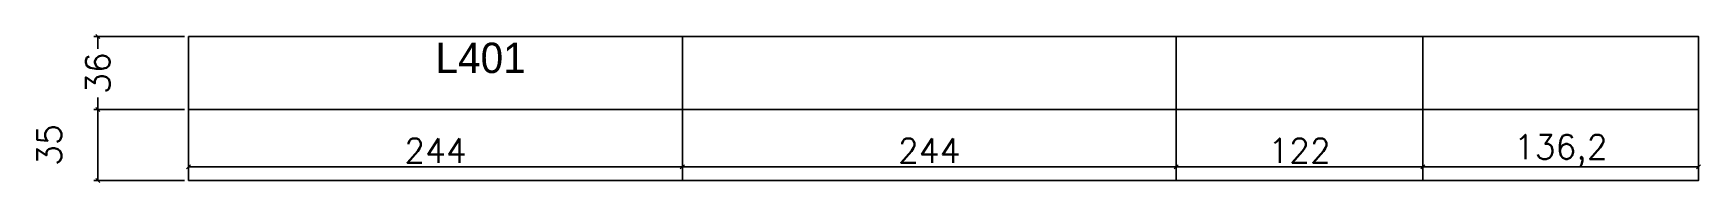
# Model space of a CAD drawing. Extents: x 2359 to 3183, y 3102 to 3175.
import ezdxf

# ---------------------------------------------------------------- set-up
doc = ezdxf.new("R2010")
doc.units = 0
for name, color, linetype in [('COTA', 241, 'Continuous'), ('NOMENCLATURA', 7, 'Continuous'), ('PAINEIS', 6, 'Continuous')]:
    doc.layers.add(name, color=color, linetype=linetype)
doc.styles.add('Romans', font='romans.shx', dxfattribs={"height": 12})
doc.dimstyles.new('cotas', dxfattribs={"dimtxt": 9, "dimasz": 2, "dimexe": 2, "dimexo": 2, "dimgap": 2, "dimtad": 1, "dimdec": 1, "dimzin": 12, "dimtxsty": 'Romans', "dimblk": 'OBLIQUE', "dimcen": 2.5, "dimclrd": 4, "dimclre": 4, "dimclrt": 240, "dimazin": 3, "dimtfac": 1, "dimtmove": 0, "dimatfit": 3})

# ---------------------------------------------------------------- blocks, each defined once
blk = doc.blocks.new('_OBLIQUE')
at = {"color": 0, "linetype": 'BYBLOCK'}
blk.add_line((-0.5, -0.5), (0.5, 0.5), dxfattribs=at)

msp = doc.modelspace()

# ---------------------------------------------------------------- linework, layer by layer
at = {"layer": 'PAINEIS'}
for p, q in [((2679.52, 3103), (2679.52, 3174)), ((2923.52, 3103), (2923.52, 3174)), ((3045.52, 3103), (3045.52, 3174)), ((2435.52, 3138), (3181.77, 3138))]:
    msp.add_line(p, q, dxfattribs=at)
msp.add_lwpolyline([(2435.52, 3103), (3181.77, 3103), (3181.77, 3174), (2435.52, 3174)], close=True, dxfattribs=at)

# ---------------------------------------------------------------- texts
at = {"layer": 'NOMENCLATURA'}
msp.add_text('L401', height=15, dxfattribs=at).set_placement((2557.52, 3156))

# ---------------------------------------------------------------- dimensions: what is measured, and where the dimension line sits
at = {"layer": 'COTA'}
for base, p1, p2, location in [((2390.66, 3138), (2435.52, 3138), (2435.52, 3174), (2390.66, 3156)), ((2390.66, 3103), (2435.52, 3103), (2435.52, 3138), (2366.66, 3120.5))]:
    msp.add_linear_dim(base=base, p1=p1, p2=p2, angle=90, location=location, dimstyle='cotas', override={"dimtmove": 2}, dxfattribs=at).render()
for base, p1, p2 in [((2435.52, 3109.73), (2435.52, 3138), (2679.52, 3138)), ((2679.52, 3109.73), (2679.52, 3138), (2923.52, 3138)), ((2923.52, 3109.73), (2923.52, 3138), (3045.52, 3138)), ((3045.52, 3109.73029039), (3045.52, 3138), (3181.77, 3138))]:
    msp.add_linear_dim(base=base, p1=p1, p2=p2, dimstyle='cotas', dxfattribs=at).render()

doc.saveas('drawing.dxf')
